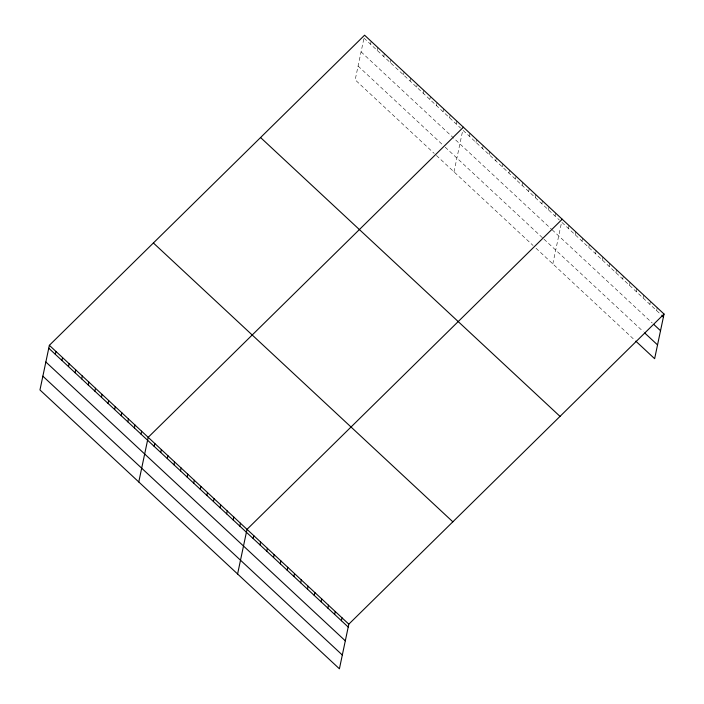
<?xml version="1.0" encoding="UTF-8"?>
<svg xmlns="http://www.w3.org/2000/svg" width="704" height="704" viewBox="0 0 704 704"><rect width="100%" height="100%" fill="white"/><g stroke="black" fill="none" stroke-linecap="round" stroke-linejoin="round"><path stroke-width="0.53" stroke-dasharray="3.52 2.64" d="M363.783 39.01L355.177 79.842L434.236 153.454M370.559 44.229L371.175 41.334M377.15 50.362L377.758 47.467M383.742 56.496L384.349 53.601M390.324 62.63L390.94 59.734M403.506 74.897L404.114 72.01M410.089 81.039L410.696 78.144M416.68 87.173L417.287 84.278M423.262 93.306L423.878 90.411M429.854 99.44L430.461 96.545M436.445 105.574L437.052 102.678M443.027 111.707L443.643 108.812M449.618 117.841L450.226 114.946M456.21 123.974L456.817 121.088M454.001 171.864L462.792 130.108L559.425 220.088M469.383 136.242L469.99 133.355M475.974 142.384L476.582 139.489M482.557 148.518L483.173 145.622M489.148 154.651L489.755 151.756M495.739 160.785L496.346 157.89M502.322 166.918L502.938 164.023M508.913 173.052L509.52 170.157M515.504 179.186L516.111 176.299M522.086 185.319L522.702 182.433M528.678 191.453L529.285 188.566M535.269 197.595L535.876 194.7M541.851 203.729L542.458 200.834M548.442 209.862L549.05 206.967M555.025 215.996L555.641 213.101M552.816 263.877L561.616 222.13L661.17 314.829M568.401 228.448L569.017 225.562M575.194 234.775L575.802 231.88M581.979 241.094L582.586 238.198M588.764 247.412L589.38 244.517M595.558 253.73L596.165 250.835M602.342 260.049L602.95 257.162M609.127 266.376L609.743 263.481M615.921 272.694L616.528 269.799M622.706 279.013L623.313 276.118M629.49 285.331L630.106 282.445M636.284 291.658L636.891 288.763M643.069 297.977L643.676 295.082M649.862 304.295L650.47 301.4M656.647 310.614L657.254 307.727M363.977 38.095L460.601 128.066M361.073 51.867L551.39 229.09M552.13 229.777L652.238 322.986M358.081 66.062L443.722 145.816M445.192 147.18L542.546 237.829M544.007 239.193L643.21 331.566M436.427 155.505L533.051 245.476M535.982 248.204L634.269 339.724"/><path stroke-width="1.06" d="M49.368 345.312L39.961 389.954L339.416 668.8L348.823 624.158L664.039 314.046L364.584 35.2L49.368 345.312L348.823 624.158M55.343 354.341L55.95 351.446M61.934 360.474L62.542 357.579M68.517 366.608L69.133 363.722M75.108 372.742L75.715 369.855M81.699 378.884L82.306 375.989M88.282 385.018L88.889 382.122M94.873 391.151L95.48 388.256M101.464 397.285L102.071 394.39M108.046 403.418L108.654 400.523M114.638 409.552L115.245 406.657M121.22 415.686L121.836 412.79M127.811 421.819L128.418 418.933M134.402 427.953L135.01 425.066M140.985 434.095L141.601 431.2M138.776 481.976L148.183 437.334L463.408 127.222M154.167 446.362L154.774 443.467M160.75 452.496L161.366 449.601M167.341 458.63L167.948 455.734M173.932 464.763L174.539 461.868M180.514 470.897L181.13 468.002M187.106 477.03L187.713 474.144M193.697 483.164L194.304 480.278M200.279 489.298L200.895 486.411M206.87 495.44L207.478 492.545M213.462 501.574L214.069 498.678M220.044 507.707L220.651 504.812M226.635 513.841L227.242 510.946M233.218 519.974L233.834 517.079M239.809 526.108L240.416 523.213M237.6 573.989L247.007 529.355L562.223 219.234M253.185 538.569L253.792 535.674M259.97 544.887L260.586 541.992M266.763 551.206L267.37 548.31M273.548 557.524L274.155 554.629M280.333 563.842L280.949 560.956M287.126 570.17L287.734 567.274M293.911 576.488L294.518 573.593M300.696 582.806L301.312 579.911M307.49 589.125L308.097 586.238M314.274 595.452L314.882 592.557M321.059 601.77L321.675 598.875M327.853 608.089L328.46 605.194M334.638 614.407L335.245 611.521M341.422 620.734L342.038 617.839M664.039 314.046L654.632 358.688L635.782 341.132M661.927 315.533L663.432 316.941M653.743 324.394L660.528 330.713M644.714 332.974L657.536 344.907M260.559 137.535L560.023 416.381M153.384 242.977L452.848 521.822M48.752 348.207L348.216 627.053M45.848 361.988L345.312 640.825M42.856 376.182L342.32 655.019"/></g></svg>
